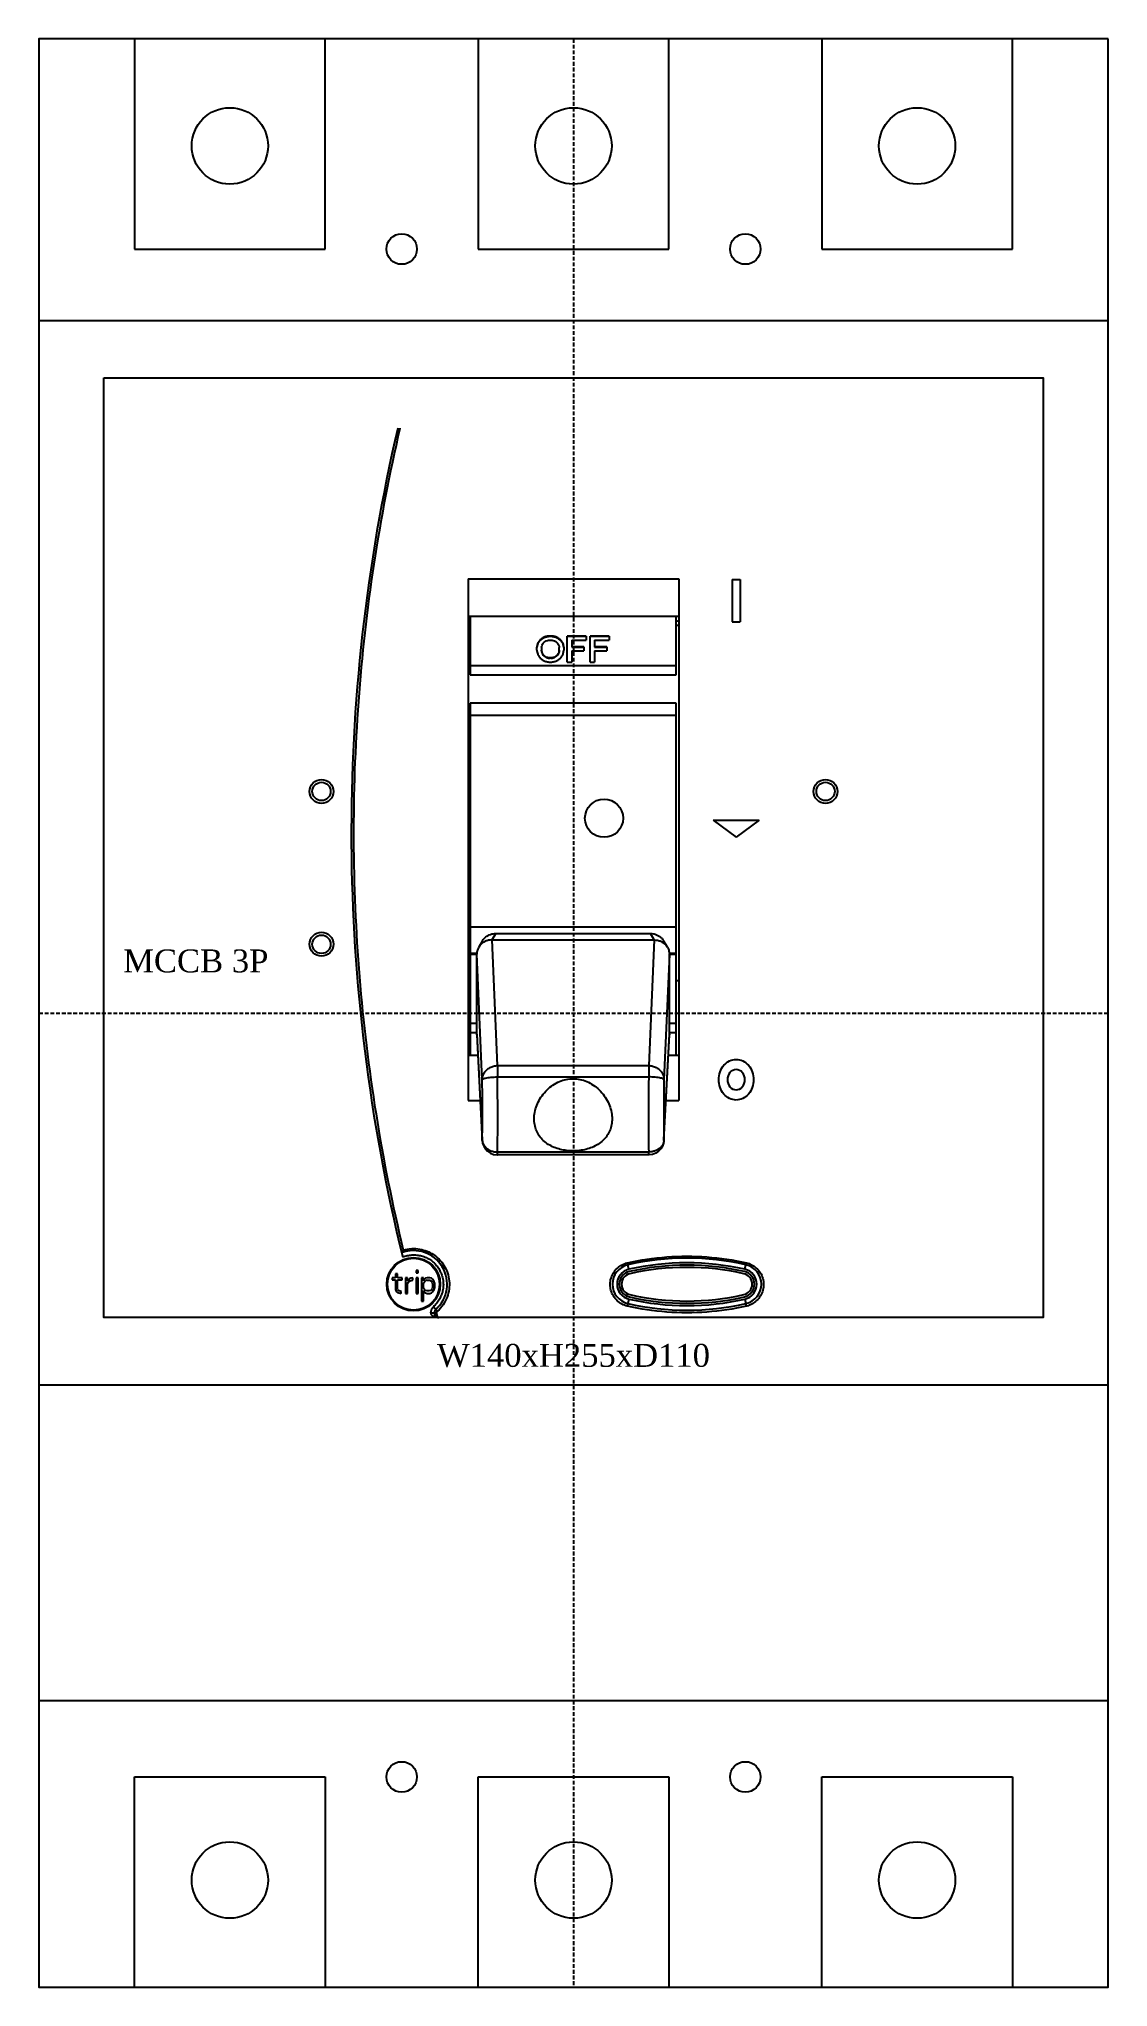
# Model space of a CAD drawing. Extents: x 0 to 140, y 0 to 255.
import ezdxf
from ezdxf.enums import TextEntityAlignment as Align

# ---------------------------------------------------------------- set-up
doc = ezdxf.new("R2010")
doc.units = 0
doc.linetypes.add('DASHED', pattern=[0.75, 0.5, -0.25])
doc.layers.add('--4N-THT. MCB-MCCB-ACB', color=124, linetype='CONTINUOUS')
doc.layers.add('--8N-THT. FIXING HOLE', color=4, linetype='CONTINUOUS')
doc.styles.add('VNI-TNR-DIM', font='times.ttf')

# ---------------------------------------------------------------- blocks, each defined once
blk = doc.blocks.new('06 - N - SC MCCB NSX400~630FNH 3 PHASE')
at = {"layer": '--4N-THT. MCB-MCCB-ACB'}
for p, q in [((-57.5, 127.5), (-57.5, 100)), ((-32.5, 100), (-32.5, 127.5)), ((-12.5, 127.5), (-12.5, 100)), ((12.5, 100), (12.5, 127.5)), ((32.5, 127.5), (32.5, 100)), ((57.5, 100), (57.5, 127.5)), ((-57.5, 100), (-32.5, 100)), ((-12.5, 100), (12.5, 100)), ((32.5, 100), (57.5, 100)), ((70, 90.6), (-70, 90.6)), ((-13.8, 56.81), (-13.8, -11.44)), ((-13.8, 56.81), (13.8, 56.81)), ((13.8, 56.81), (13.8, -11.44)), ((20.77, 56.75), (20.77, 51.21)), ((20.77, 56.75), (21.82, 56.75)), ((21.82, 56.75), (21.82, 51.21)), ((-13.8, 51.95), (13.8, 51.95)), ((-13.55, 51.95), (-13.55, 44.27)), ((13.45, 44.27), (13.45, 51.95)), ((20.77, 51.21), (21.82, 51.21)), ((-13.8, 50.75), (-13.55, 50.75)), ((-3.08, 49.34), (-3.08, 49.31)), ((-2.98, 49.34), (-3.08, 49.34)), ((-3.08, 49.31), (-2.98, 49.31)), ((-3.08, 48.81), (-2.98, 48.81)), ((-2.98, 49.31), (-2.98, 49.34)), ((-0.83, 45.94), (-0.83, 49.34)), ((1.67, 49.34), (-0.83, 49.34)), ((-0.83, 49.31), (1.67, 49.31)), ((-0.23, 48.81), (-0.23, 47.87)), ((-0.23, 48.81), (1.67, 48.81)), ((1.67, 49.34), (1.67, 48.81)), ((2.17, 45.94), (2.17, 49.34)), ((4.67, 49.34), (2.17, 49.34)), ((2.17, 49.31), (4.67, 49.31)), ((2.77, 48.81), (2.77, 47.87)), ((2.77, 48.81), (4.67, 48.81)), ((4.67, 49.34), (4.67, 48.81)), ((13.45, 50.75), (13.8, 50.75)), ((-4.78, 47.48), (-4.78, 47.84)), ((-4.18, 47.84), (-4.18, 47.48)), ((-3.08, 46.48), (-3.08, 46.44)), ((-2.98, 46.48), (-3.08, 46.48)), ((-2.98, 46.44), (-3.08, 46.44)), ((-3.08, 45.94), (-2.98, 45.94)), ((-2.98, 46.44), (-2.98, 46.48)), ((-1.88, 47.48), (-1.88, 47.84)), ((-1.28, 47.84), (-1.28, 47.48)), ((-0.83, 45.94), (-0.23, 45.94)), ((1.37, 47.92), (-0.23, 47.92)), ((-0.23, 47.87), (1.37, 47.87)), ((-0.23, 47.39), (-0.23, 45.94)), ((-0.23, 47.39), (1.37, 47.39)), ((1.37, 47.92), (1.37, 47.39)), ((2.17, 45.94), (2.77, 45.94)), ((4.37, 47.92), (2.77, 47.92)), ((2.77, 47.87), (4.37, 47.87)), ((2.77, 47.39), (2.77, 45.94)), ((2.77, 47.39), (4.37, 47.39)), ((4.37, 47.92), (4.37, 47.39)), ((13.45, 45.46), (-13.55, 45.46)), ((-13.55, 44.27), (13.45, 44.27)), ((-13.55, 40.56), (-13.55, 7.71)), ((13.45, 40.56), (-13.55, 40.56)), ((-13.55, 38.98), (13.45, 38.98)), ((13.45, 7.71), (13.45, 40.56)), ((18.3, 25.24), (24.3, 25.24)), ((18.3, 25.24), (21.3, 23.01)), ((24.3, 25.24), (21.3, 23.01)), ((13.45, 11.25), (-13.55, 11.25)), ((-10.18, 10.41), (-10.68, 9.56)), ((-10.18, 10.41), (10.07, 10.41)), ((10.57, 9.56), (10.07, 10.41)), ((-12.65, 7.77), (-13.55, 7.77)), ((-13.55, 7.7), (-13.55, -5.52)), ((-13.55, 7.7), (-12.65, 7.7)), ((-11.95, -8.73), (-12.65, 7.71)), ((-12.65, -2.76), (-12.65, 7.71)), ((-11.91, 9.46), (-12.4, 8.63)), ((-9.95, -6.89), (-10.65, 9.56)), ((-10.65, 9.56), (10.55, 9.56)), ((10.55, 9.56), (9.85, -6.89)), ((12.3, 8.63), (11.8, 9.46)), ((12.55, 7.71), (11.85, -8.73)), ((13.45, 7.77), (12.55, 7.77)), ((12.55, -2.76), (12.55, 7.71)), ((12.55, 7.7), (13.45, 7.7)), ((13.45, -5.52), (13.45, 7.7)), ((-13.55, 4.25), (-13.8, 4.25)), ((13.45, 4.25), (13.8, 4.25)), ((-12.65, -1.37), (-13.55, -1.37)), ((13.45, -1.37), (12.55, -1.37)), ((-12.65, -2.61), (-13.55, -2.61)), ((-12.65, -2.76), (-11.95, -16.59)), ((-12.65, -2.85), (-12.65, -2.78)), ((-12.65, -2.85), (-11.95, -16.68)), ((11.84, -16.68), (12.55, -2.85)), ((11.85, -16.59), (12.55, -2.76)), ((13.45, -2.61), (12.55, -2.61)), ((12.55, -2.78), (12.55, -2.85)), ((-13.8, -5.52), (-12.51, -5.52)), ((-9.95, -6.89), (-9.95, -8.37)), ((-9.95, -6.89), (9.85, -6.89)), ((9.85, -6.89), (9.85, -8.37)), ((12.41, -5.52), (13.8, -5.52)), ((-9.95, -8.37), (9.85, -8.37)), ((-13.8, -11.44), (-12.21, -11.44)), ((12.11, -11.44), (13.8, -11.44)), ((-11.95, -16.68), (-11.95, -16.59)), ((-11.95, -16.68), (-11.95, -16.68)), ((11.85, -16.59), (11.84, -16.68)), ((9.85, -18.2), (-9.95, -18.2)), ((-9.95, -18.58), (-9.95, -18.2)), ((9.85, -18.58), (-9.95, -18.58)), ((9.85, -18.58), (9.85, -18.2)), ((7.26, -33.55), (7.13, -32.96)), ((22.44, -33.55), (22.57, -32.96)), ((-23.75, -34.66), (-23.75, -34.91)), ((-23.32, -34.66), (-23.75, -34.66)), ((-23.75, -34.91), (-23.32, -34.91)), ((-23.32, -34.15), (-23.32, -34.66)), ((-23.05, -34.15), (-23.32, -34.15)), ((-23.32, -34.91), (-23.32, -36.19)), ((-23.05, -34.66), (-23.05, -34.15)), ((-22.45, -34.66), (-23.05, -34.66)), ((-23.05, -36.06), (-23.05, -34.91)), ((-23.05, -34.91), (-22.45, -34.91)), ((-22.45, -34.91), (-22.45, -34.66)), ((-21.75, -34.66), (-22.02, -34.66)), ((-22.02, -34.66), (-22.02, -36.7)), ((-21.75, -35.04), (-21.75, -34.66)), ((-21.64, -34.91), (-21.75, -35.04)), ((-21.75, -35.42), (-21.59, -35.17)), ((-21.75, -36.7), (-21.75, -35.42)), ((-21.48, -34.79), (-21.64, -34.91)), ((-21.59, -35.17), (-21.37, -35.04)), ((-21.32, -34.72), (-21.48, -34.79)), ((-21.37, -35.04), (-21.05, -34.98)), ((-21.05, -34.66), (-21.32, -34.72)), ((-21.05, -34.98), (-21.05, -34.66)), ((-20.34, -33.7), (-20.61, -33.7)), ((-20.61, -33.7), (-20.61, -34.02)), ((-20.61, -34.02), (-20.34, -34.02)), ((-20.34, -34.66), (-20.61, -34.66)), ((-20.61, -34.66), (-20.61, -36.7)), ((-20.34, -34.02), (-20.34, -33.7)), ((-20.34, -36.7), (-20.34, -34.66)), ((-19.64, -34.66), (-19.91, -34.66)), ((-19.91, -34.66), (-19.91, -37.72)), ((-19.64, -35.04), (-19.64, -34.66)), ((-19.59, -34.91), (-19.64, -35.04)), ((-19.64, -35.36), (-19.53, -35.17)), ((-19.64, -36), (-19.64, -35.36)), ((-19.48, -34.79), (-19.59, -34.91)), ((-19.53, -35.17), (-19.37, -35.04)), ((-19.37, -34.72), (-19.48, -34.79)), ((-19.16, -34.66), (-19.37, -34.72)), ((-19.16, -34.98), (-19.37, -35.04)), ((-18.83, -34.66), (-19.16, -34.66)), ((-19.16, -34.98), (-18.83, -34.98)), ((-18.61, -34.72), (-18.83, -34.66)), ((-18.83, -34.98), (-18.61, -35.1)), ((-18.45, -34.85), (-18.61, -34.72)), ((-18.61, -35.1), (-18.51, -35.3)), ((-18.51, -35.3), (-18.45, -35.49)), ((-18.29, -35.04), (-18.45, -34.85)), ((-18.45, -35.49), (-18.45, -35.87)), ((-18.24, -35.17), (-18.29, -35.04)), ((-18.18, -35.42), (-18.24, -35.17)), ((-18.18, -35.93), (-18.18, -35.42)), ((-23.32, -36.19), (-23.21, -36.44)), ((-23.21, -36.44), (-23.05, -36.57)), ((-22.99, -36.25), (-23.05, -36.06)), ((-23.05, -36.57), (-22.89, -36.64)), ((-22.83, -36.38), (-22.99, -36.25)), ((-22.89, -36.64), (-22.56, -36.7)), ((-22.56, -36.44), (-22.83, -36.38)), ((-22.56, -36.7), (-22.56, -36.44)), ((-22.02, -36.7), (-21.75, -36.7)), ((-20.61, -36.7), (-20.34, -36.7)), ((-19.91, -37.72), (-19.64, -37.72)), ((-19.53, -36.19), (-19.64, -36)), ((-19.64, -36.32), (-19.59, -36.44)), ((-19.64, -37.72), (-19.64, -36.32)), ((-19.59, -36.44), (-19.48, -36.57)), ((-19.37, -36.32), (-19.53, -36.19)), ((-19.48, -36.57), (-19.37, -36.64)), ((-19.16, -36.38), (-19.37, -36.32)), ((-19.37, -36.64), (-19.16, -36.7)), ((-18.94, -36.38), (-19.16, -36.38)), ((-19.16, -36.7), (-18.83, -36.7)), ((-18.72, -36.32), (-18.94, -36.38)), ((-18.83, -36.7), (-18.61, -36.64)), ((-18.56, -36.19), (-18.72, -36.32)), ((-18.61, -36.64), (-18.45, -36.51)), ((-18.51, -36.06), (-18.56, -36.19)), ((-18.45, -35.87), (-18.51, -36.06)), ((-18.45, -36.51), (-18.24, -36.19)), ((-18.24, -36.19), (-18.18, -35.93)), ((7.26, -37.45), (7.13, -38.04)), ((22.44, -37.45), (22.57, -38.04)), ((70, -48.7), (-70, -48.7)), ((-70, -90), (70, -90)), ((-57.5, -127.5), (-57.5, -100)), ((-57.5, -100), (-32.5, -100)), ((-32.5, -100), (-32.5, -127.5)), ((-12.5, -127.5), (-12.5, -100)), ((-12.5, -100), (12.5, -100)), ((12.5, -100), (12.5, -127.5)), ((32.5, -127.5), (32.5, -100)), ((32.5, -100), (57.5, -100)), ((57.5, -100), (57.5, -127.5))]:
    blk.add_line(p, q, dxfattribs=at)
at = {"layer": '--4N-THT. MCB-MCCB-ACB', "color": 6, "linetype": 'DASHED'}
for p, q in [((0, 127.5), (0, -127.5)), ((-70, 0), (70, 0))]:
    blk.add_line(p, q, dxfattribs=at)
at = {"layer": '--4N-THT. MCB-MCCB-ACB'}
blk.add_lwpolyline([(70, 127.5), (-70, 127.5), (-70, -127.5), (70, -127.5)], close=True, dxfattribs=at)
at = {"layer": '--4N-THT. MCB-MCCB-ACB', "color": 1}
blk.add_lwpolyline([(-61.5, 83.15), (61.5, 83.15), (61.5, -39.85), (-61.5, -39.85)], close=True, dxfattribs=at)
at = {"layer": '--4N-THT. MCB-MCCB-ACB'}
for points in [[(-11.95, -16.68), (-11.9, -17.03), (-11.76, -17.43), (-11.54, -17.79), (-11.25, -18.1), (-10.88, -18.35), (-10.46, -18.51), (-10.01, -18.58), (-9.95, -18.58)], [(11.84, -16.68), (11.79, -17.03), (11.66, -17.43), (11.44, -17.79), (11.14, -18.1), (10.78, -18.35), (10.36, -18.51), (9.91, -18.58), (9.85, -18.58)]]:
    blk.add_lwpolyline(points, dxfattribs=at)
for centre, radius in [((-45, 113.5), 5), ((0, 113.5), 5), ((45, 113.5), 5), ((-33, 29), 1.57), ((-33, 29), 1.2), ((33, 29), 1.57), ((33, 29), 1.2), ((-33, 9), 1.57), ((-33, 9), 1.2), ((-20.95, -35.5), 3.5), ((-20.95, -35.5), 3.4), ((-45, -113.5), 5), ((0, -113.5), 5), ((45, -113.5), 5)]:
    blk.add_circle(centre, radius, dxfattribs=at)
at = {"layer": '--4N-THT. MCB-MCCB-ACB', "color": 6}
blk.add_circle((4, 25.5), 2.5, dxfattribs=at)
at = {"layer": '--4N-THT. MCB-MCCB-ACB'}
for centre, radius, start, end in [((203.9, 23.65), 233, 166.8772, 193.8056), ((-11.27, 40.41), 11.13, 101.8398, 103.1507), ((11.28, 40.41), 11.13, 76.8521, 78.7059), ((-20.95, -35.5), 4.4, 311.4096, 110.7253), ((7.7, -35.5), 2.6, 102.7683, 257.2317), ((14.85, -67.05), 34.95, 77.2317, 102.7683), ((14.85, -67.05), 34.35, 77.2317, 102.7683), ((14.85, -67.05), 34.05, 77.2317, 102.7683), ((22, -35.5), 2.6, 282.7683, 77.2317), ((7.7, -35.5), 2, 102.7683, 257.2317), ((7.7, -35.5), 1.7, 102.7683, 257.2317), ((7.7, -35.5), 1.4, 102.769, 257.2323), ((14.85, -67.05), 33.75, 77.231, 102.769), ((22, -35.5), 1.4, 282.7677, 77.231), ((22, -35.5), 1.7, 282.7683, 77.2317), ((22, -35.5), 2, 282.7683, 77.2317), ((14.85, -3.95), 34.95, 257.2317, 282.7683), ((14.85, -3.95), 34.35, 257.2317, 282.7683), ((14.85, -3.95), 34.05, 257.2317, 282.7683), ((14.85, -3.95), 33.75, 257.2323, 282.7677), ((-17.64, -39.25), 0.6, 131.4096, 270)]:
    blk.add_arc(centre, radius, start, end, dxfattribs=at)
for points in [[(-22.72, 76.55), (-22.72, 76.53), (-22.73, 76.51), (-22.73, 76.5)], [(-4.78, 47.48), (-4.78, 47.46), (-4.78, 47.44), (-4.78, 47.43)], [(-4.18, 47.43), (-4.18, 47.44), (-4.18, 47.46), (-4.18, 47.48)], [(-11.95, -16.59), (-11.95, -16.62), (-11.95, -16.65), (-11.94, -16.68)], [(11.85, -16.59), (11.85, -16.62), (11.84, -16.65), (11.84, -16.68)], [(7.03, -32.71), (7.04, -32.71), (7.05, -32.71), (7.06, -32.71)], [(22.64, -32.71), (22.65, -32.71), (22.66, -32.71), (22.66, -32.71)], [(-17.79, -39.02), (-17.81, -39.04), (-17.82, -39.05), (-17.84, -39.06)], [(7.06, -38.37), (7.04, -38.36), (7.03, -38.36), (7.01, -38.36)], [(22.69, -38.36), (22.67, -38.36), (22.66, -38.36), (22.64, -38.37)]]:
    blk.add_open_spline(points, degree=3, dxfattribs=at)
for points, knots in [([(-22.73, 76.5), (-24.1, 70.63), (-26.38, 58.77), (-28.4, 40.81), (-29.03, 22.74), (-28.26, 4.69), (-26.09, -13.29), (-23.71, -25.14), (-22.29, -31.03)], [0, 0, 0, 0, 18.079494, 36.160999, 54.196572, 72.24115, 90.311959, 108.477173, 108.477173, 108.477173, 108.477173]), ([(-3.08, 49.34), (-3.23, 49.34), (-3.52, 49.31), (-3.94, 49.16), (-4.29, 48.92), (-4.57, 48.61), (-4.74, 48.24), (-4.78, 47.97), (-4.78, 47.84)], [0, 0, 0, 0, 0.445768, 0.881501, 1.304348, 1.714489, 2.115961, 2.515589, 2.515589, 2.515589, 2.515589]), ([(-4.78, 47.83), (-4.78, 47.95), (-4.73, 48.2), (-4.57, 48.56), (-4.29, 48.88), (-3.94, 49.12), (-3.52, 49.27), (-3.23, 49.31), (-3.08, 49.31)], [0, 0, 0, 0, 0.349381, 0.753791, 1.168117, 1.594362, 2.031446, 2.475713, 2.475713, 2.475713, 2.475713]), ([(-4.18, 47.84), (-4.18, 47.94), (-4.14, 48.15), (-3.98, 48.43), (-3.73, 48.64), (-3.42, 48.78), (-3.2, 48.81), (-3.08, 48.81)], [0, 0, 0, 0, 0.309951, 0.623367, 0.946553, 1.28184, 1.627452, 1.627452, 1.627452, 1.627452]), ([(-1.28, 47.84), (-1.28, 47.97), (-1.32, 48.24), (-1.5, 48.61), (-1.77, 48.92), (-2.12, 49.16), (-2.54, 49.31), (-2.83, 49.34), (-2.98, 49.34)], [0, 0, 0, 0, 0.399272, 0.800635, 1.210903, 1.633597, 2.069456, 2.515619, 2.515619, 2.515619, 2.515619]), ([(-2.98, 49.31), (-2.83, 49.31), (-2.54, 49.27), (-2.13, 49.12), (-1.77, 48.88), (-1.49, 48.56), (-1.33, 48.2), (-1.29, 47.95), (-1.28, 47.83)], [0, 0, 0, 0, 0.444234, 0.881299, 1.307539, 1.721872, 2.126301, 2.475712, 2.475712, 2.475712, 2.475712]), ([(-2.98, 48.81), (-2.87, 48.81), (-2.64, 48.78), (-2.33, 48.64), (-2.08, 48.43), (-1.92, 48.15), (-1.88, 47.94), (-1.88, 47.84)], [0, 0, 0, 0, 0.345334, 0.680555, 1.003732, 1.317142, 1.627447, 1.627447, 1.627447, 1.627447]), ([(-4.78, 47.43), (-4.78, 47.31), (-4.73, 47.06), (-4.57, 46.7), (-4.29, 46.38), (-3.94, 46.13), (-3.53, 45.98), (-3.23, 45.94), (-3.08, 45.94)], [0, 0, 0, 0, 0.352288, 0.758925, 1.174671, 1.601305, 2.038925, 2.485317, 2.485317, 2.485317, 2.485317]), ([(-3.08, 46.48), (-3.2, 46.48), (-3.42, 46.52), (-3.73, 46.66), (-3.98, 46.88), (-4.13, 47.15), (-4.17, 47.34), (-4.18, 47.43)], [0, 0, 0, 0, 0.3455, 0.681985, 1.007783, 1.324279, 1.587078, 1.587078, 1.587078, 1.587078]), ([(-4.18, 47.43), (-4.18, 47.32), (-4.14, 47.11), (-3.98, 46.83), (-3.73, 46.61), (-3.42, 46.47), (-3.2, 46.44), (-3.08, 46.44)], [0, 0, 0, 0, 0.310193, 0.625691, 0.951355, 1.287838, 1.632236, 1.632236, 1.632236, 1.632236]), ([(-2.98, 45.94), (-2.83, 45.94), (-2.54, 45.98), (-2.12, 46.13), (-1.77, 46.38), (-1.5, 46.7), (-1.32, 47.07), (-1.28, 47.34), (-1.28, 47.48)], [0, 0, 0, 0, 0.445971, 0.883462, 1.310283, 1.725861, 2.132627, 2.535398, 2.535398, 2.535398, 2.535398]), ([(-1.88, 47.48), (-1.88, 47.37), (-1.92, 47.16), (-2.08, 46.88), (-2.33, 46.66), (-2.64, 46.52), (-2.87, 46.48), (-2.98, 46.48)], [0, 0, 0, 0, 0.312056, 0.628551, 0.954357, 1.290912, 1.636718, 1.636718, 1.636718, 1.636718]), ([(-2.98, 46.44), (-2.87, 46.44), (-2.64, 46.47), (-2.33, 46.61), (-2.08, 46.83), (-1.92, 47.11), (-1.88, 47.32), (-1.88, 47.43)], [0, 0, 0, 0, 0.34444, 0.680942, 1.006604, 1.322081, 1.632239, 1.632239, 1.632239, 1.632239]), ([(-11.91, 9.46), (-11.85, 9.56), (-11.72, 9.74), (-11.48, 9.97), (-11.19, 10.16), (-10.87, 10.3), (-10.52, 10.39), (-10.29, 10.41), (-10.18, 10.41)], [0, 0, 0, 0, 0.329457, 0.659693, 1.002801, 1.35757, 1.717578, 2.056759, 2.056759, 2.056759, 2.056759]), ([(10.07, 10.41), (10.21, 10.41), (10.48, 10.38), (10.88, 10.26), (11.23, 10.08), (11.54, 9.82), (11.71, 9.6), (11.79, 9.48), (11.8, 9.46)], [0, 0, 0, 0, 0.405865, 0.816805, 1.220768, 1.610334, 1.998925, 2.055472, 2.055472, 2.055472, 2.055472]), ([(-12.4, 8.63), (-12.42, 8.6), (-12.5, 8.44), (-12.62, 8.14), (-12.65, 7.86), (-12.65, 7.72)], [0, 0, 0, 0, 0.1059821, 0.52708, 0.9469664, 0.9469664, 0.9469664, 0.9469664]), ([(-12.65, 7.72), (-12.65, 7.72), (-12.65, 7.71), (-12.65, 7.71), (-12.65, 7.71)], [0, 0, 0, 0, 0.00947782, 0.01415534, 0.01415534, 0.01415534, 0.01415534]), ([(-10.68, 9.56), (-10.82, 9.56), (-11.12, 9.54), (-11.54, 9.4), (-11.91, 9.19), (-12.2, 8.92), (-12.35, 8.72), (-12.4, 8.63)], [0, 0, 0, 0, 0.440398, 0.87793, 1.306803, 1.73453, 2.048985, 2.048985, 2.048985, 2.048985]), ([(-10.68, 9.56), (-10.68, 9.56), (-10.67, 9.56), (-10.66, 9.56), (-10.66, 9.56), (-10.65, 9.56)], [0, 0, 0, 0, 0.00849065, 0.01696537, 0.02542872, 0.02542872, 0.02542872, 0.02542872]), ([(10.57, 9.56), (10.57, 9.56), (10.57, 9.56), (10.56, 9.56), (10.55, 9.56), (10.55, 9.56)], [0, 0, 0, 0, 0.00849065, 0.01696538, 0.02542872, 0.02542872, 0.02542872, 0.02542872]), ([(10.57, 9.56), (10.72, 9.56), (11.02, 9.54), (11.43, 9.4), (11.81, 9.19), (12.1, 8.92), (12.24, 8.72), (12.3, 8.63)], [0, 0, 0, 0, 0.440398, 0.87793, 1.306804, 1.734531, 2.049001, 2.049001, 2.049001, 2.049001]), ([(12.3, 8.63), (12.32, 8.6), (12.4, 8.44), (12.51, 8.14), (12.55, 7.86), (12.55, 7.72)], [0, 0, 0, 0, 0.1059666, 0.5270647, 0.9469511, 0.9469511, 0.9469511, 0.9469511]), ([(12.55, 7.72), (12.55, 7.72), (12.55, 7.71), (12.55, 7.71), (12.55, 7.71)], [0, 0, 0, 0, 0.00947782, 0.01415534, 0.01415534, 0.01415534, 0.01415534]), ([(-12.65, -2.78), (-12.65, -2.77), (-12.65, -2.77), (-12.65, -2.77), (-12.65, -2.76)], [0, 0, 0, 0, 0.00921936, 0.01386464, 0.01386464, 0.01386464, 0.01386464]), ([(12.55, -2.78), (12.55, -2.77), (12.55, -2.77), (12.55, -2.77), (12.55, -2.76)], [0, 0, 0, 0, 0.00921936, 0.01386464, 0.01386464, 0.01386464, 0.01386464]), ([(-11.95, -8.73), (-11.95, -8.57), (-11.9, -8.25), (-11.7, -7.8), (-11.37, -7.41), (-10.96, -7.12), (-10.47, -6.93), (-10.12, -6.89), (-9.95, -6.89)], [0, 0, 0, 0, 0.477804, 0.962524, 1.45806, 1.965271, 2.481935, 3.003473, 3.003473, 3.003473, 3.003473]), ([(9.85, -6.89), (10.02, -6.89), (10.37, -6.93), (10.85, -7.12), (11.27, -7.41), (11.59, -7.8), (11.8, -8.25), (11.85, -8.57), (11.85, -8.73)], [0, 0, 0, 0, 0.521538, 1.038202, 1.545414, 2.040949, 2.52567, 3.003474, 3.003474, 3.003474, 3.003474]), ([(21.3, -11.39), (21, -11.39), (20.38, -11.24), (19.62, -10.64), (19.13, -9.76), (18.96, -8.73), (19.13, -7.7), (19.62, -6.82), (20.38, -6.22), (21, -6.07), (21.3, -6.07)], [0, 0, 0, 0, 0.897568, 1.836729, 2.831745, 3.864437, 4.897128, 5.892144, 6.831305, 7.728873, 7.728873, 7.728873, 7.728873]), ([(21.3, -7.4), (21, -7.4), (20.36, -7.74), (20.05, -8.73), (20.36, -9.72), (21, -10.06), (21.3, -10.06)], [0, 0, 0, 0, 0.898477, 1.896934, 2.895392, 3.793869, 3.793869, 3.793869, 3.793869]), ([(21.3, -6.07), (21.6, -6.07), (22.22, -6.22), (22.98, -6.82), (23.47, -7.7), (23.64, -8.73), (23.47, -9.76), (22.98, -10.64), (22.22, -11.24), (21.6, -11.39), (21.3, -11.39)], [0, 0, 0, 0, 0.897568, 1.836729, 2.831745, 3.864437, 4.897128, 5.892144, 6.831305, 7.728873, 7.728873, 7.728873, 7.728873]), ([(21.3, -10.06), (21.6, -10.06), (22.24, -9.72), (22.55, -8.73), (22.24, -7.74), (21.6, -7.4), (21.3, -7.4)], [0, 0, 0, 0, 0.898477, 1.896934, 2.895392, 3.793869, 3.793869, 3.793869, 3.793869]), ([(-11.95, -8.73), (-11.95, -8.7), (-11.87, -8.63), (-11.72, -8.57), (-11.48, -8.5), (-11.17, -8.45), (-10.8, -8.41), (-10.38, -8.38), (-10.1, -8.37), (-9.95, -8.37)], [0, 0, 0, 0, 0.0948, 0.263162, 0.512014, 0.83322, 1.212836, 1.633071, 2.07358, 2.07358, 2.07358, 2.07358]), ([(-11.95, -16.59), (-11.95, -16.38), (-11.94, -15.93), (-11.93, -15.21), (-11.93, -14.42), (-11.93, -13.55), (-11.93, -12.64), (-11.93, -11.68), (-11.93, -10.71), (-11.94, -9.72), (-11.95, -9.06), (-11.95, -8.73)], [0, 0, 0, 0, 0.631311, 1.352823, 2.153355, 3.02052, 3.941008, 4.900688, 5.884849, 6.87835, 7.865727, 7.865727, 7.865727, 7.865727]), ([(-9.95, -18.2), (-9.95, -17.94), (-9.94, -17.37), (-9.93, -16.48), (-9.93, -15.48), (-9.93, -14.4), (-9.93, -13.26), (-9.93, -12.06), (-9.93, -10.84), (-9.94, -9.6), (-9.95, -8.78), (-9.95, -8.37)], [0, 0, 0, 0, 0.789022, 1.690823, 2.691474, 3.775545, 4.92633, 6.126082, 7.356312, 8.598044, 9.832086, 9.832086, 9.832086, 9.832086]), ([(-5.15, -13.86), (-5.15, -13.57), (-5.09, -12.98), (-4.84, -12.09), (-4.41, -11.22), (-3.83, -10.41), (-3.11, -9.71), (-2.29, -9.16), (-1.41, -8.78), (-0.51, -8.6), (0.4, -8.6), (1.31, -8.78), (2.19, -9.16), (3.01, -9.71), (3.73, -10.41), (4.31, -11.22), (4.74, -12.09), (4.99, -12.98), (5.05, -13.57), (5.05, -13.86)], [0, 0, 0, 0, 0.850267, 1.778682, 2.74845, 3.748722, 4.756805, 5.749135, 6.693656, 7.606013, 8.499325, 9.411601, 10.355954, 11.348153, 12.356564, 13.356634, 14.326696, 15.256201, 16.108465, 16.108465, 16.108465, 16.108465]), ([(9.85, -8.37), (9.84, -8.78), (9.84, -9.6), (9.83, -10.84), (9.83, -12.06), (9.82, -13.26), (9.82, -14.4), (9.83, -15.48), (9.83, -16.48), (9.84, -17.37), (9.84, -17.94), (9.85, -18.2)], [0, 0, 0, 0, 1.234042, 2.475773, 3.706004, 4.905755, 6.056541, 7.140611, 8.141263, 9.043064, 9.832086, 9.832086, 9.832086, 9.832086]), ([(11.85, -8.73), (11.84, -8.7), (11.77, -8.63), (11.62, -8.57), (11.38, -8.5), (11.06, -8.45), (10.69, -8.41), (10.28, -8.38), (9.99, -8.37), (9.85, -8.37)], [0, 0, 0, 0, 0.094774, 0.263072, 0.5118, 0.832869, 1.212302, 1.632506, 2.073585, 2.073585, 2.073585, 2.073585]), ([(11.85, -8.73), (11.84, -9.06), (11.84, -9.72), (11.83, -10.71), (11.83, -11.68), (11.82, -12.64), (11.82, -13.55), (11.83, -14.42), (11.83, -15.21), (11.84, -15.93), (11.84, -16.38), (11.85, -16.59)], [0, 0, 0, 0, 0.987377, 1.980878, 2.965039, 3.924718, 4.845207, 5.712372, 6.512904, 7.234415, 7.865727, 7.865727, 7.865727, 7.865727]), ([(5.05, -13.86), (5.05, -14.11), (5, -14.64), (4.78, -15.4), (4.4, -16.1), (3.86, -16.72), (3.21, -17.22), (2.45, -17.61), (1.64, -17.87), (0.8, -18.02), (-0.05, -18.07), (-0.9, -18.02), (-1.74, -17.87), (-2.55, -17.61), (-3.31, -17.22), (-3.97, -16.72), (-4.5, -16.1), (-4.88, -15.4), (-5.1, -14.64), (-5.15, -14.12), (-5.15, -13.86)], [0, 0, 0, 0, 0.774209, 1.565719, 2.356799, 3.160966, 3.985404, 4.836154, 5.688811, 6.541071, 7.38749, 8.233873, 9.086136, 9.938735, 10.789612, 11.614434, 12.418303, 13.209707, 14.00208, 14.778159, 14.778159, 14.778159, 14.778159]), ([(-11.94, -16.68), (-11.94, -16.77), (-11.9, -16.98), (-11.75, -17.3), (-11.51, -17.61), (-11.19, -17.86), (-10.81, -18.05), (-10.39, -18.17), (-10.1, -18.2), (-9.95, -18.2)], [0, 0, 0, 0, 0.277849, 0.648824, 1.035741, 1.441171, 1.863989, 2.300008, 2.74293, 2.74293, 2.74293, 2.74293]), ([(11.84, -16.68), (11.83, -16.77), (11.79, -16.98), (11.65, -17.3), (11.41, -17.61), (11.09, -17.86), (10.71, -18.05), (10.29, -18.17), (9.99, -18.2), (9.85, -18.2)], [0, 0, 0, 0, 0.277837, 0.648812, 1.03573, 1.441159, 1.863978, 2.299997, 2.742919, 2.742919, 2.742919, 2.742919]), ([(-22.51, -31.38), (-22.48, -31.37), (-22.45, -31.29), (-22.37, -31.18), (-22.32, -31.08), (-22.29, -31.03)], [0, 0, 0, 0, 0.0818037, 0.2358402, 0.4139347, 0.4139347, 0.4139347, 0.4139347]), ([(-22.37, -31.95), (-22.27, -31.91), (-22.07, -31.84), (-21.77, -31.75), (-21.46, -31.7), (-21.15, -31.66), (-20.83, -31.66), (-20.51, -31.68), (-20.2, -31.72), (-19.89, -31.79), (-19.59, -31.89), (-19.29, -32.01), (-19.01, -32.15), (-18.74, -32.32), (-18.48, -32.51), (-18.24, -32.72), (-18.02, -32.95), (-17.82, -33.2), (-17.64, -33.46), (-17.48, -33.74), (-17.34, -34.03), (-17.23, -34.33), (-17.14, -34.64), (-17.08, -34.96), (-17.05, -35.28), (-17.04, -35.6), (-17.06, -35.92), (-17.1, -36.24), (-17.17, -36.55), (-17.27, -36.86), (-17.39, -37.16), (-17.54, -37.45), (-17.71, -37.72), (-17.9, -37.98), (-18.11, -38.23), (-18.27, -38.38), (-18.35, -38.45)], [0, 0, 0, 0, 0.314797, 0.629893, 0.945288, 1.260984, 1.576981, 1.893279, 2.209879, 2.52678, 2.84398, 3.161481, 3.479279, 3.797373, 4.115762, 4.434444, 4.753413, 5.072671, 5.392211, 5.71203, 6.032127, 6.352495, 6.673129, 6.994026, 7.315181, 7.636586, 7.958238, 8.28013, 8.602254, 8.924605, 9.247176, 9.569956, 9.892944, 10.216123, 10.539498, 10.863052, 10.863052, 10.863052, 10.863052]), ([(-22.29, -31.03), (-21.93, -30.92), (-21.2, -30.8), (-20.14, -30.87), (-19.18, -31.15), (-18.32, -31.6), (-17.56, -32.23), (-16.93, -33.03), (-16.46, -34), (-16.23, -35.07), (-16.25, -36.16), (-16.52, -37.24), (-17.04, -38.22), (-17.53, -38.78), (-17.79, -39.02)], [0, 0, 0, 0, 1.135557, 2.195745, 3.168255, 4.113262, 5.080878, 6.098373, 7.170468, 8.26495, 9.34766, 10.437501, 11.568246, 12.642141, 12.642141, 12.642141, 12.642141]), ([(7.01, -38.36), (6.78, -38.3), (6.32, -38.12), (5.69, -37.68), (5.19, -37.06), (4.87, -36.31), (4.76, -35.52), (4.88, -34.72), (5.21, -33.98), (5.72, -33.37), (6.35, -32.94), (6.81, -32.77), (7.03, -32.71)], [0, 0, 0, 0, 0.69197, 1.480347, 2.2778, 3.073984, 3.867541, 4.663142, 5.463395, 6.259044, 7.029107, 7.721349, 7.721349, 7.721349, 7.721349]), ([(7.06, -32.71), (8.76, -32.32), (12.23, -31.8), (17.48, -31.8), (20.94, -32.32), (22.64, -32.71)], [0, 0, 0, 0, 5.226205, 10.472046, 15.697297, 15.697297, 15.697297, 15.697297]), ([(7.06, -32.71), (7.07, -32.75), (7.08, -32.84), (7.12, -32.89), (7.11, -32.97), (7.13, -32.96)], [0, 0, 0, 0, 0.1350353, 0.2309787, 0.2658049, 0.2658049, 0.2658049, 0.2658049]), ([(22.64, -32.71), (22.63, -32.75), (22.62, -32.84), (22.58, -32.89), (22.59, -32.97), (22.57, -32.96)], [0, 0, 0, 0, 0.1350505, 0.2310088, 0.2658425, 0.2658425, 0.2658425, 0.2658425]), ([(22.66, -32.71), (22.89, -32.76), (23.35, -32.93), (23.97, -33.36), (24.49, -33.97), (24.82, -34.71), (24.94, -35.51), (24.83, -36.31), (24.52, -37.05), (24.01, -37.68), (23.38, -38.12), (22.92, -38.3), (22.69, -38.36)], [0, 0, 0, 0, 0.684722, 1.453872, 2.248589, 3.049701, 3.847089, 4.642257, 5.439951, 6.238166, 7.024875, 7.721412, 7.721412, 7.721412, 7.721412]), ([(7.06, -38.37), (7.07, -38.31), (7.1, -38.21), (7.1, -38.12), (7.14, -38.04), (7.13, -38.04)], [0, 0, 0, 0, 0.1656733, 0.2916475, 0.3387365, 0.3387365, 0.3387365, 0.3387365]), ([(22.64, -38.37), (22.63, -38.31), (22.6, -38.21), (22.6, -38.12), (22.56, -38.04), (22.57, -38.04)], [0, 0, 0, 0, 0.1656514, 0.2916025, 0.3386846, 0.3386846, 0.3386846, 0.3386846]), ([(-18.35, -38.45), (-18.38, -38.48), (-18.44, -38.54), (-18.52, -38.64), (-18.59, -38.75), (-18.64, -38.87), (-18.68, -38.99), (-18.7, -39.12), (-18.71, -39.21), (-18.71, -39.25)], [0, 0, 0, 0, 0.1289831, 0.257956, 0.3869147, 0.5158627, 0.6447903, 0.7737195, 0.9026351, 0.9026351, 0.9026351, 0.9026351]), ([(-18.71, -39.25), (-18.65, -39.25), (-18.54, -39.25), (-18.39, -39.24), (-18.32, -39.26), (-18.24, -39.24), (-18.24, -39.25)], [0, 0, 0, 0, 0.1769159, 0.3268978, 0.4271131, 0.4623126, 0.4623126, 0.4623126, 0.4623126]), ([(-18.71, -39.25), (-18.7, -39.28), (-18.69, -39.36), (-18.64, -39.47), (-18.55, -39.57), (-18.42, -39.66), (-18.27, -39.74), (-18.15, -39.78), (-18.09, -39.79)], [0, 0, 0, 0, 0.1044031, 0.2238135, 0.3595592, 0.512715, 0.6844134, 0.8760452, 0.8760452, 0.8760452, 0.8760452]), ([(-18.35, -38.45), (-18.31, -38.49), (-18.24, -38.58), (-18.13, -38.68), (-18.1, -38.75), (-18.03, -38.79), (-18.04, -38.8)], [0, 0, 0, 0, 0.1790252, 0.3307953, 0.4322057, 0.4678281, 0.4678281, 0.4678281, 0.4678281]), ([(-17.94, -39.33), (-17.99, -39.34), (-18.08, -39.35), (-18.16, -39.34), (-18.23, -39.34), (-18.24, -39.33)], [0, 0, 0, 0, 0.1475404, 0.2559139, 0.2997765, 0.2997765, 0.2997765, 0.2997765]), ([(-18.09, -39.79), (-18.02, -39.81), (-17.87, -39.84), (-17.72, -39.85), (-17.64, -39.85)], [0, 0, 0, 0, 0.2133783, 0.4510147, 0.4510147, 0.4510147, 0.4510147]), ([(-17.84, -39.06), (-17.88, -39.02), (-17.95, -38.95), (-17.99, -38.87), (-18.05, -38.81), (-18.04, -38.8)], [0, 0, 0, 0, 0.1622923, 0.2849522, 0.3323906, 0.3323906, 0.3323906, 0.3323906]), ([(-17.84, -39.06), (-17.86, -39.08), (-17.91, -39.13), (-17.94, -39.23), (-17.94, -39.3), (-17.94, -39.33)], [0, 0, 0, 0, 0.090662, 0.1888856, 0.2934425, 0.2934425, 0.2934425, 0.2934425]), ([(-17.94, -39.33), (-17.94, -39.4), (-17.92, -39.52), (-17.86, -39.68), (-17.77, -39.81), (-17.68, -39.85), (-17.64, -39.85)], [0, 0, 0, 0, 0.1959894, 0.3744639, 0.5233746, 0.6424427, 0.6424427, 0.6424427, 0.6424427]), ([(22.64, -38.37), (20.94, -38.75), (17.47, -39.27), (12.22, -39.27), (8.76, -38.75), (7.06, -38.37)], [0, 0, 0, 0, 5.227171, 10.471006, 15.697297, 15.697297, 15.697297, 15.697297])]:
    blk.add_open_spline(points, degree=3, knots=knots, dxfattribs=at)
at = {"layer": '--8N-THT. FIXING HOLE'}
for centre in [(-22.5, 100), (22.5, 100), (-22.5, -100), (22.5, -100)]:
    blk.add_circle(centre, 2, dxfattribs=at)
at = {"layer": '--4N-THT. MCB-MCCB-ACB', "color": 3, "style": 'VNI-TNR-DIM'}
blk.add_text('MCCB 3P', height=3, dxfattribs=at).set_placement((-58.97, 5.32))
at = {"layer": '--4N-THT. MCB-MCCB-ACB', "color": 3, "insert": (0, -44.85), "char_height": 3, "attachment_point": 5, "style": 'VNI-TNR-DIM'}
blk.add_mtext_dynamic_manual_height_columns('W140xH255xD110', width=16.0524, gutter_width=15, heights=[0], dxfattribs=at)
at = {"layer": '--4N-THT. MCB-MCCB-ACB', "color": 3, "style": 'VNI-TNR-DIM'}
for tag, p in [('400~630A', (-49.26, 2.53)), ('NSX400~630F/N/H', (-48.56, -2.47)), ('36~70KA', (-49.14, -7.49))]:
    blk.add_attdef(tag, text='', height=3, dxfattribs=at).set_placement(p, align=Align.MIDDLE_CENTER)

msp = doc.modelspace()

# ---------------------------------------------------------------- block references
msp.add_blockref('06 - N - SC MCCB NSX400~630FNH 3 PHASE', (70, 127.5))

doc.saveas('drawing.dxf')
